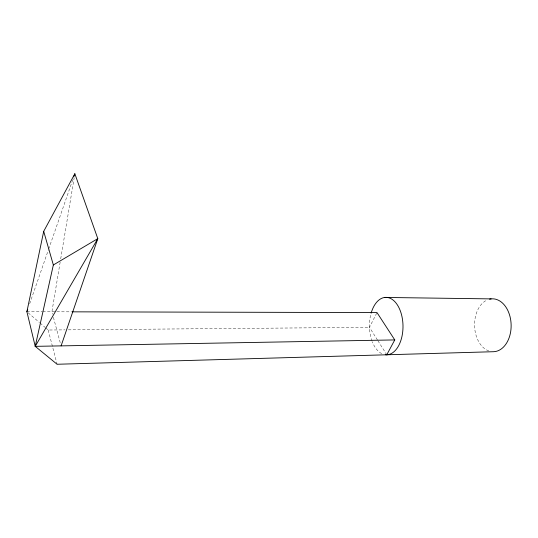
<?xml version="1.0" encoding="UTF-8"?>
<svg xmlns="http://www.w3.org/2000/svg" width="538" height="538" viewBox="0 0 538 538"><rect width="100%" height="100%" fill="white"/><g stroke="black" fill="none" stroke-linecap="round" stroke-linejoin="round"><path stroke-width="0.4" stroke-dasharray="2.69 2.02" d="M60.148 262.188L51.91 311.784L52.549 314.165M60.7 258.879L74.163 177.87M29.657 303.795L48.393 249.867M48.669 249.074L72.926 179.288M377.454 340.003L369.471 327.333L376.997 312.578M45.69 327.864L48.191 330.016L64.97 329.875M68.326 329.848L369.471 327.333M26.9 311.724L41.903 311.764M42.737 311.764L71.231 311.832M28.151 312.8L39.429 322.484M40.054 323.022L45.064 327.326M377.898 340.709L386.768 354.784M53.403 317.339L60.458 343.506M48.191 330.016L57.089 364.26M381.711 353.614A28.716 16.779 89.2 0 1 372.37 341.939M372.081 341.173A28.716 16.779 89.2 0 1 370.917 313.923M488.82 350.958A26.449 18.292 88.6 0 1 474.583 326.505A26.449 18.292 88.6 0 1 486.513 300.285"/><path stroke-width="0.81" d="M489.573 299.162A26.449 18.292 88.6 0 1 511.033 322.881A26.449 18.292 88.6 0 1 493.568 351.711L57.089 364.26L35.219 346.344L26.9 311.724L43.699 231.347L74.849 173.74L97.802 238.637L61.097 345.887M386.768 354.784L394.764 339.922L35.219 346.344L53.349 264.965L43.699 231.347M26.9 311.724L27.727 309.343M73.746 176.908L74.849 173.74M35.219 346.344L97.802 238.637L53.349 264.965M72.065 311.838L376.997 312.578L394.764 339.922M384.717 297.447L491.147 298.893M371.112 313.197A28.716 16.779 89.2 0 1 391.482 298.946A28.716 16.779 89.2 0 1 402.713 331.818A28.716 16.779 89.2 0 1 385.309 354.717"/></g></svg>
